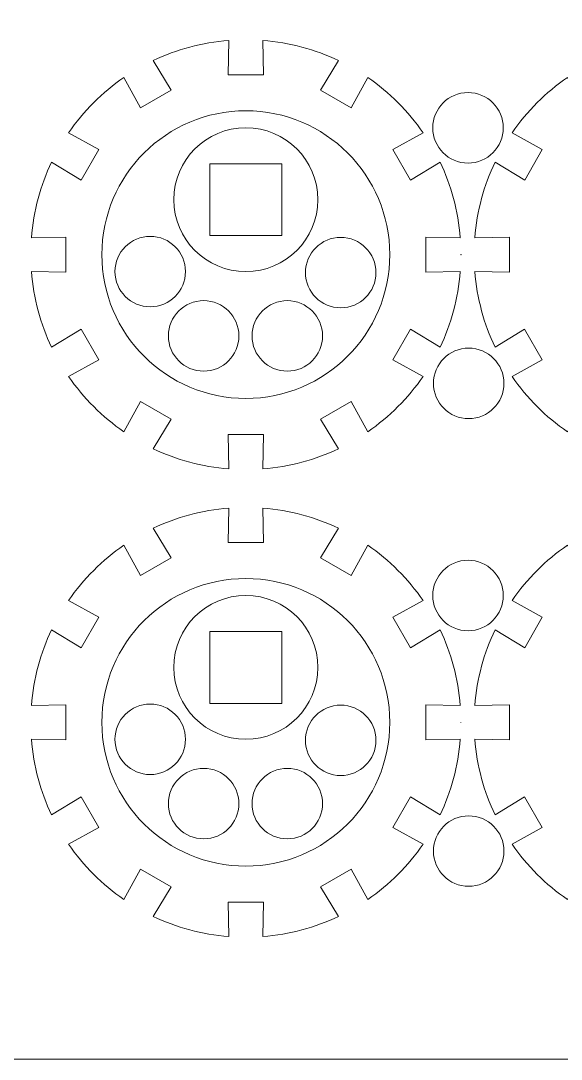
# Model space of a CAD drawing. Header units: centimetres. Extents: x -226 to -75, y 0 to 222.
# Drawn here: x -195.76 to -192.01, y 0.32 to 7.54 of the extents above; entities that cross this region are included whole.
import ezdxf

# ---------------------------------------------------------------- set-up
doc = ezdxf.new("R2010")
doc.units = ezdxf.units.CM
doc.header["$MEASUREMENT"] = 0
doc.layers.add('layer 1', color=7, linetype='Continuous')

msp = doc.modelspace()

# ---------------------------------------------------------------- linework, layer by layer
at = {"layer": 'layer 1', "color": 250, "lineweight": 20}
msp.add_lwpolyline([(-195.83724, 0.31703), (-165.83724, 0.31703), (-165.83724, 30.31703), (-195.83724, 30.31703), (-195.83724, 0.31703)], close=True, dxfattribs=at)
at = {"layer": 'layer 1', "color": 1, "lineweight": 9}
for points, knots in [([(-193.179, 5.18009), (-193.179, 5.18009), (-193.05648, 5.39225), (-193.05648, 5.39225), (-193.05648, 5.39225), (-193.05648, 5.39225), (-192.8506, 5.26765), (-192.8506, 5.26765), (-192.8506, 5.26765), (-192.77355, 5.42904), (-192.72494, 5.60645), (-192.71037, 5.79346), (-192.71037, 5.79346), (-192.71037, 5.79346), (-192.95033, 5.78856), (-192.95033, 5.78856), (-192.95033, 5.78856), (-192.95033, 5.78856), (-192.95033, 6.03356), (-192.95033, 6.03356), (-192.95033, 6.03356), (-192.95033, 6.03356), (-192.71033, 6.02862), (-192.71033, 6.02862), (-192.71033, 6.02862), (-192.7249, 6.21563), (-192.77351, 6.39304), (-192.85056, 6.5544), (-192.85056, 6.5544), (-192.85056, 6.5544), (-193.05651, 6.42991), (-193.05651, 6.42991), (-193.05651, 6.42991), (-193.05651, 6.42991), (-193.17903, 6.64203), (-193.17903, 6.64203), (-193.17903, 6.64203), (-193.17903, 6.64203), (-192.96846, 6.75789), (-192.96846, 6.75789), (-192.96846, 6.75789), (-193.07218, 6.90842), (-193.20267, 7.03891), (-193.3532, 7.1427), (-193.3532, 7.1427), (-193.3532, 7.1427), (-193.46916, 6.93212), (-193.46916, 6.93212), (-193.46916, 6.93212), (-193.46916, 6.93212), (-193.68132, 7.05464), (-193.68132, 7.05464), (-193.68132, 7.05464), (-193.68132, 7.05464), (-193.55668, 7.26059), (-193.55668, 7.26059), (-193.55668, 7.26059), (-193.71804, 7.33761), (-193.89549, 7.38625), (-194.08246, 7.40086), (-194.08246, 7.40086), (-194.08246, 7.40086), (-194.07759, 7.16086), (-194.07759, 7.16086), (-194.07759, 7.16086), (-194.07759, 7.16086), (-194.3226, 7.16086), (-194.3226, 7.16086), (-194.3226, 7.16086), (-194.3226, 7.16086), (-194.31766, 7.40086), (-194.31766, 7.40086), (-194.31766, 7.40086), (-194.50466, 7.38625), (-194.68208, 7.33768), (-194.84344, 7.26059), (-194.84344, 7.26059), (-194.84344, 7.26059), (-194.71891, 7.05471), (-194.71891, 7.05471), (-194.71891, 7.05471), (-194.71891, 7.05471), (-194.9311, 6.93219), (-194.9311, 6.93219), (-194.9311, 6.93219), (-194.9311, 6.93219), (-195.04692, 7.1427), (-195.04692, 7.1427), (-195.04692, 7.1427), (-195.19748, 7.03898), (-195.32801, 6.90849), (-195.43169, 6.75796), (-195.43169, 6.75796), (-195.43169, 6.75796), (-195.22126, 6.64203), (-195.22126, 6.64203), (-195.22126, 6.64203), (-195.22126, 6.64203), (-195.34371, 6.42991), (-195.34371, 6.42991), (-195.34371, 6.42991), (-195.34371, 6.42991), (-195.54959, 6.55447), (-195.54959, 6.55447), (-195.54959, 6.55447), (-195.62667, 6.39311), (-195.67532, 6.21567), (-195.68989, 6.02869), (-195.68989, 6.02869), (-195.68989, 6.02869), (-195.44997, 6.03356), (-195.44997, 6.03356), (-195.44997, 6.03356), (-195.44997, 6.03356), (-195.44993, 5.78856), (-195.44993, 5.78856), (-195.44993, 5.78856), (-195.44993, 5.78856), (-195.68989, 5.79353), (-195.68989, 5.79353), (-195.68989, 5.79353), (-195.67532, 5.60653), (-195.62671, 5.42911), (-195.54963, 5.26772), (-195.54963, 5.26772), (-195.54963, 5.26772), (-195.34378, 5.39225), (-195.34378, 5.39225), (-195.34378, 5.39225), (-195.34378, 5.39225), (-195.22126, 5.18009), (-195.22126, 5.18009), (-195.22126, 5.18009), (-195.22126, 5.18009), (-195.43173, 5.06427), (-195.43173, 5.06427), (-195.43173, 5.06427), (-195.32801, 4.9137), (-195.19748, 4.78314), (-195.04695, 4.67946), (-195.04695, 4.67946), (-195.04695, 4.67946), (-194.93114, 4.88986), (-194.93114, 4.88986), (-194.93114, 4.88986), (-194.93114, 4.88986), (-194.71894, 4.76744), (-194.71894, 4.76744), (-194.71894, 4.76744), (-194.71894, 4.76744), (-194.84347, 4.56156), (-194.84347, 4.56156), (-194.84347, 4.56156), (-194.68211, 4.48452), (-194.5047, 4.43587), (-194.31769, 4.42133), (-194.31769, 4.42133), (-194.31769, 4.42133), (-194.3226, 4.66126), (-194.3226, 4.66126), (-194.3226, 4.66126), (-194.3226, 4.66126), (-194.07759, 4.66126), (-194.07759, 4.66126), (-194.07759, 4.66126), (-194.07759, 4.66126), (-194.0825, 4.42133), (-194.0825, 4.42133), (-194.0825, 4.42133), (-193.89552, 4.43587), (-193.71811, 4.48452), (-193.55675, 4.56156), (-193.55675, 4.56156), (-193.55675, 4.56156), (-193.68128, 4.76744), (-193.68128, 4.76744), (-193.68128, 4.76744), (-193.68128, 4.76744), (-193.46912, 4.88993), (-193.46912, 4.88993), (-193.46912, 4.88993), (-193.46912, 4.88993), (-193.35323, 4.67946), (-193.35323, 4.67946), (-193.35323, 4.67946), (-193.20274, 4.78314), (-193.07221, 4.9137), (-192.96849, 5.0642), (-192.96849, 5.0642), (-192.96849, 5.0642), (-193.179, 5.18009), (-193.179, 5.18009)], [0, 0, 0, 0, 0.0204082, 0.0204082, 0.0204082, 0.0204082, 0.0408163, 0.0408163, 0.0408163, 0.0408163, 0.0612245, 0.0612245, 0.0612245, 0.0612245, 0.0816327, 0.0816327, 0.0816327, 0.0816327, 0.1020408, 0.1020408, 0.1020408, 0.1020408, 0.122449, 0.122449, 0.122449, 0.122449, 0.1428571, 0.1428571, 0.1428571, 0.1428571, 0.1632653, 0.1632653, 0.1632653, 0.1632653, 0.1836735, 0.1836735, 0.1836735, 0.1836735, 0.2040816, 0.2040816, 0.2040816, 0.2040816, 0.2244898, 0.2244898, 0.2244898, 0.2244898, 0.244898, 0.244898, 0.244898, 0.244898, 0.2653061, 0.2653061, 0.2653061, 0.2653061, 0.2857143, 0.2857143, 0.2857143, 0.2857143, 0.3061224, 0.3061224, 0.3061224, 0.3061224, 0.3265306, 0.3265306, 0.3265306, 0.3265306, 0.3469388, 0.3469388, 0.3469388, 0.3469388, 0.3673469, 0.3673469, 0.3673469, 0.3673469, 0.3877551, 0.3877551, 0.3877551, 0.3877551, 0.4081633, 0.4081633, 0.4081633, 0.4081633, 0.4285714, 0.4285714, 0.4285714, 0.4285714, 0.4489796, 0.4489796, 0.4489796, 0.4489796, 0.4693878, 0.4693878, 0.4693878, 0.4693878, 0.4897959, 0.4897959, 0.4897959, 0.4897959, 0.5102041, 0.5102041, 0.5102041, 0.5102041, 0.5306122, 0.5306122, 0.5306122, 0.5306122, 0.5510204, 0.5510204, 0.5510204, 0.5510204, 0.5714286, 0.5714286, 0.5714286, 0.5714286, 0.5918367, 0.5918367, 0.5918367, 0.5918367, 0.6122449, 0.6122449, 0.6122449, 0.6122449, 0.6326531, 0.6326531, 0.6326531, 0.6326531, 0.6530612, 0.6530612, 0.6530612, 0.6530612, 0.6734694, 0.6734694, 0.6734694, 0.6734694, 0.6938776, 0.6938776, 0.6938776, 0.6938776, 0.7142857, 0.7142857, 0.7142857, 0.7142857, 0.7346939, 0.7346939, 0.7346939, 0.7346939, 0.755102, 0.755102, 0.755102, 0.755102, 0.7755102, 0.7755102, 0.7755102, 0.7755102, 0.7959184, 0.7959184, 0.7959184, 0.7959184, 0.8163265, 0.8163265, 0.8163265, 0.8163265, 0.8367347, 0.8367347, 0.8367347, 0.8367347, 0.8571429, 0.8571429, 0.8571429, 0.8571429, 0.877551, 0.877551, 0.877551, 0.877551, 0.8979592, 0.8979592, 0.8979592, 0.8979592, 0.9183673, 0.9183673, 0.9183673, 0.9183673, 0.9387755, 0.9387755, 0.9387755, 0.9387755, 0.9591837, 0.9591837, 0.9591837, 0.9591837, 1, 1, 1, 1]), ([(-190.09825, 5.18009), (-190.09825, 5.18009), (-189.97574, 5.39225), (-189.97574, 5.39225), (-189.97574, 5.39225), (-189.97574, 5.39225), (-189.76985, 5.26765), (-189.76985, 5.26765), (-189.76985, 5.26765), (-189.69281, 5.42904), (-189.64419, 5.60645), (-189.62962, 5.79346), (-189.62962, 5.79346), (-189.62962, 5.79346), (-189.86958, 5.78856), (-189.86958, 5.78856), (-189.86958, 5.78856), (-189.86958, 5.78856), (-189.86958, 6.03356), (-189.86958, 6.03356), (-189.86958, 6.03356), (-189.86958, 6.03356), (-189.62959, 6.02862), (-189.62959, 6.02862), (-189.62959, 6.02862), (-189.64416, 6.21563), (-189.69277, 6.39304), (-189.76982, 6.5544), (-189.76982, 6.5544), (-189.76982, 6.5544), (-189.97577, 6.42991), (-189.97577, 6.42991), (-189.97577, 6.42991), (-189.97577, 6.42991), (-190.09829, 6.64203), (-190.09829, 6.64203), (-190.09829, 6.64203), (-190.09829, 6.64203), (-189.88772, 6.75789), (-189.88772, 6.75789), (-189.88772, 6.75789), (-189.99143, 6.90842), (-190.12193, 7.03891), (-190.27246, 7.1427), (-190.27246, 7.1427), (-190.27246, 7.1427), (-190.38841, 6.93212), (-190.38841, 6.93212), (-190.38841, 6.93212), (-190.38841, 6.93212), (-190.60058, 7.05464), (-190.60058, 7.05464), (-190.60058, 7.05464), (-190.60058, 7.05464), (-190.47594, 7.26059), (-190.47594, 7.26059), (-190.47594, 7.26059), (-190.6373, 7.33761), (-190.81475, 7.38625), (-191.00172, 7.40086), (-191.00172, 7.40086), (-191.00172, 7.40086), (-190.99685, 7.16086), (-190.99685, 7.16086), (-190.99685, 7.16086), (-190.99685, 7.16086), (-191.24185, 7.16086), (-191.24185, 7.16086), (-191.24185, 7.16086), (-191.24185, 7.16086), (-191.23692, 7.40086), (-191.23692, 7.40086), (-191.23692, 7.40086), (-191.42392, 7.38625), (-191.60134, 7.33768), (-191.7627, 7.26059), (-191.7627, 7.26059), (-191.7627, 7.26059), (-191.63817, 7.05471), (-191.63817, 7.05471), (-191.63817, 7.05471), (-191.63817, 7.05471), (-191.85036, 6.93219), (-191.85036, 6.93219), (-191.85036, 6.93219), (-191.85036, 6.93219), (-191.96618, 7.1427), (-191.96618, 7.1427), (-191.96618, 7.1427), (-192.11674, 7.03898), (-192.24727, 6.90849), (-192.35095, 6.75796), (-192.35095, 6.75796), (-192.35095, 6.75796), (-192.14052, 6.64203), (-192.14052, 6.64203), (-192.14052, 6.64203), (-192.14052, 6.64203), (-192.26297, 6.42991), (-192.26297, 6.42991), (-192.26297, 6.42991), (-192.26297, 6.42991), (-192.46885, 6.55447), (-192.46885, 6.55447), (-192.46885, 6.55447), (-192.54593, 6.39311), (-192.59458, 6.21567), (-192.60915, 6.02869), (-192.60915, 6.02869), (-192.60915, 6.02869), (-192.36923, 6.03356), (-192.36923, 6.03356), (-192.36923, 6.03356), (-192.36923, 6.03356), (-192.36919, 5.78856), (-192.36919, 5.78856), (-192.36919, 5.78856), (-192.36919, 5.78856), (-192.60915, 5.79353), (-192.60915, 5.79353), (-192.60915, 5.79353), (-192.59458, 5.60653), (-192.54597, 5.42911), (-192.46889, 5.26772), (-192.46889, 5.26772), (-192.46889, 5.26772), (-192.26304, 5.39225), (-192.26304, 5.39225), (-192.26304, 5.39225), (-192.26304, 5.39225), (-192.14052, 5.18009), (-192.14052, 5.18009), (-192.14052, 5.18009), (-192.14052, 5.18009), (-192.35099, 5.06427), (-192.35099, 5.06427), (-192.35099, 5.06427), (-192.24727, 4.9137), (-192.11674, 4.78314), (-191.96621, 4.67946), (-191.96621, 4.67946), (-191.96621, 4.67946), (-191.8504, 4.88986), (-191.8504, 4.88986), (-191.8504, 4.88986), (-191.8504, 4.88986), (-191.6382, 4.76744), (-191.6382, 4.76744), (-191.6382, 4.76744), (-191.6382, 4.76744), (-191.76273, 4.56156), (-191.76273, 4.56156), (-191.76273, 4.56156), (-191.60137, 4.48452), (-191.42396, 4.43587), (-191.23695, 4.42133), (-191.23695, 4.42133), (-191.23695, 4.42133), (-191.24185, 4.66126), (-191.24185, 4.66126), (-191.24185, 4.66126), (-191.24185, 4.66126), (-190.99685, 4.66126), (-190.99685, 4.66126), (-190.99685, 4.66126), (-190.99685, 4.66126), (-191.00175, 4.42133), (-191.00175, 4.42133), (-191.00175, 4.42133), (-190.81478, 4.43587), (-190.63737, 4.48452), (-190.47601, 4.56156), (-190.47601, 4.56156), (-190.47601, 4.56156), (-190.60054, 4.76744), (-190.60054, 4.76744), (-190.60054, 4.76744), (-190.60054, 4.76744), (-190.38838, 4.88993), (-190.38838, 4.88993), (-190.38838, 4.88993), (-190.38838, 4.88993), (-190.27249, 4.67946), (-190.27249, 4.67946), (-190.27249, 4.67946), (-190.122, 4.78314), (-189.99147, 4.9137), (-189.88775, 5.0642), (-189.88775, 5.0642), (-189.88775, 5.0642), (-190.09825, 5.18009), (-190.09825, 5.18009)], [0, 0, 0, 0, 0.0204082, 0.0204082, 0.0204082, 0.0204082, 0.0408163, 0.0408163, 0.0408163, 0.0408163, 0.0612245, 0.0612245, 0.0612245, 0.0612245, 0.0816327, 0.0816327, 0.0816327, 0.0816327, 0.1020408, 0.1020408, 0.1020408, 0.1020408, 0.122449, 0.122449, 0.122449, 0.122449, 0.1428571, 0.1428571, 0.1428571, 0.1428571, 0.1632653, 0.1632653, 0.1632653, 0.1632653, 0.1836735, 0.1836735, 0.1836735, 0.1836735, 0.2040816, 0.2040816, 0.2040816, 0.2040816, 0.2244898, 0.2244898, 0.2244898, 0.2244898, 0.244898, 0.244898, 0.244898, 0.244898, 0.2653061, 0.2653061, 0.2653061, 0.2653061, 0.2857143, 0.2857143, 0.2857143, 0.2857143, 0.3061224, 0.3061224, 0.3061224, 0.3061224, 0.3265306, 0.3265306, 0.3265306, 0.3265306, 0.3469388, 0.3469388, 0.3469388, 0.3469388, 0.3673469, 0.3673469, 0.3673469, 0.3673469, 0.3877551, 0.3877551, 0.3877551, 0.3877551, 0.4081633, 0.4081633, 0.4081633, 0.4081633, 0.4285714, 0.4285714, 0.4285714, 0.4285714, 0.4489796, 0.4489796, 0.4489796, 0.4489796, 0.4693878, 0.4693878, 0.4693878, 0.4693878, 0.4897959, 0.4897959, 0.4897959, 0.4897959, 0.5102041, 0.5102041, 0.5102041, 0.5102041, 0.5306122, 0.5306122, 0.5306122, 0.5306122, 0.5510204, 0.5510204, 0.5510204, 0.5510204, 0.5714286, 0.5714286, 0.5714286, 0.5714286, 0.5918367, 0.5918367, 0.5918367, 0.5918367, 0.6122449, 0.6122449, 0.6122449, 0.6122449, 0.6326531, 0.6326531, 0.6326531, 0.6326531, 0.6530612, 0.6530612, 0.6530612, 0.6530612, 0.6734694, 0.6734694, 0.6734694, 0.6734694, 0.6938776, 0.6938776, 0.6938776, 0.6938776, 0.7142857, 0.7142857, 0.7142857, 0.7142857, 0.7346939, 0.7346939, 0.7346939, 0.7346939, 0.755102, 0.755102, 0.755102, 0.755102, 0.7755102, 0.7755102, 0.7755102, 0.7755102, 0.7959184, 0.7959184, 0.7959184, 0.7959184, 0.8163265, 0.8163265, 0.8163265, 0.8163265, 0.8367347, 0.8367347, 0.8367347, 0.8367347, 0.8571429, 0.8571429, 0.8571429, 0.8571429, 0.877551, 0.877551, 0.877551, 0.877551, 0.8979592, 0.8979592, 0.8979592, 0.8979592, 0.9183673, 0.9183673, 0.9183673, 0.9183673, 0.9387755, 0.9387755, 0.9387755, 0.9387755, 0.9591837, 0.9591837, 0.9591837, 0.9591837, 1, 1, 1, 1]), ([(-192.65665, 6.54772), (-192.79173, 6.54772), (-192.90166, 6.65768), (-192.90166, 6.79273), (-192.90166, 6.79273), (-192.90166, 6.92784), (-192.79173, 7.03777), (-192.65665, 7.03777), (-192.65665, 7.03777), (-192.52157, 7.03777), (-192.41165, 6.92784), (-192.41165, 6.79273), (-192.41165, 6.79273), (-192.41165, 6.65768), (-192.52157, 6.54772), (-192.65665, 6.54772)], [0, 0, 0, 0, 0.2, 0.2, 0.2, 0.2, 0.4, 0.4, 0.4, 0.4, 0.6, 0.6, 0.6, 0.6, 1, 1, 1, 1]), ([(-194.20012, 6.91111), (-194.7524, 6.91111), (-195.20011, 6.4634), (-195.20011, 5.91112), (-195.20011, 5.91112), (-195.20011, 5.35882), (-194.7524, 4.9111), (-194.20012, 4.9111), (-194.20012, 4.9111), (-193.64781, 4.9111), (-193.2001, 5.35882), (-193.2001, 5.91112), (-193.2001, 5.91112), (-193.2001, 6.4634), (-193.64781, 6.91111), (-194.20012, 6.91111)], [0, 0, 0, 0, 0.2, 0.2, 0.2, 0.2, 0.4, 0.4, 0.4, 0.4, 0.6, 0.6, 0.6, 0.6, 1, 1, 1, 1]), ([(-194.20009, 6.79315), (-193.92397, 6.79315), (-193.70009, 6.56928), (-193.70009, 6.29312), (-193.70009, 6.29312), (-193.70009, 6.01704), (-193.92397, 5.79317), (-194.20009, 5.79317), (-194.20009, 5.79317), (-194.47624, 5.79317), (-194.70011, 6.01704), (-194.70011, 6.29312), (-194.70011, 6.29312), (-194.70011, 6.56928), (-194.47624, 6.79315), (-194.20009, 6.79315)], [0, 0, 0, 0, 0.2, 0.2, 0.2, 0.2, 0.4, 0.4, 0.4, 0.4, 0.6, 0.6, 0.6, 0.6, 1, 1, 1, 1]), ([(-194.86427, 5.54816), (-194.99935, 5.54816), (-195.10927, 5.65805), (-195.10927, 5.79317), (-195.10927, 5.79317), (-195.10927, 5.92821), (-194.99935, 6.03821), (-194.86427, 6.03821), (-194.86427, 6.03821), (-194.72919, 6.03821), (-194.61926, 5.92821), (-194.61926, 5.79317), (-194.61926, 5.79317), (-194.61926, 5.65805), (-194.72919, 5.54816), (-194.86427, 5.54816)], [0, 0, 0, 0, 0.2, 0.2, 0.2, 0.2, 0.4, 0.4, 0.4, 0.4, 0.6, 0.6, 0.6, 0.6, 1, 1, 1, 1]), ([(-193.54094, 5.54113), (-193.67602, 5.54113), (-193.78594, 5.65102), (-193.78594, 5.78606), (-193.78594, 5.78606), (-193.78594, 5.92118), (-193.67602, 6.0311), (-193.54094, 6.0311), (-193.54094, 6.0311), (-193.40586, 6.0311), (-193.29594, 5.92118), (-193.29594, 5.78606), (-193.29594, 5.78606), (-193.29594, 5.65102), (-193.40586, 5.54113), (-193.54094, 5.54113)], [0, 0, 0, 0, 0.2, 0.2, 0.2, 0.2, 0.4, 0.4, 0.4, 0.4, 0.6, 0.6, 0.6, 0.6, 1, 1, 1, 1]), ([(-192.70533, 5.91038), (-192.70533, 5.91066), (-192.70529, 5.91087), (-192.70529, 5.91108), (-192.70529, 5.91108), (-192.70529, 5.91133), (-192.70533, 5.91154), (-192.70533, 5.91175), (-192.70533, 5.91175), (-192.70533, 5.91175), (-192.70533, 5.91038), (-192.70533, 5.91038)], [0, 0, 0, 0, 0.25, 0.25, 0.25, 0.25, 0.5, 0.5, 0.5, 0.5, 1, 1, 1, 1]), ([(-194.49313, 5.10105), (-194.62824, 5.10105), (-194.73813, 5.21094), (-194.73813, 5.34606), (-194.73813, 5.34606), (-194.73813, 5.4811), (-194.62824, 5.5911), (-194.49313, 5.5911), (-194.49313, 5.5911), (-194.35805, 5.5911), (-194.24816, 5.4811), (-194.24816, 5.34606), (-194.24816, 5.34606), (-194.24816, 5.21094), (-194.35805, 5.10105), (-194.49313, 5.10105)], [0, 0, 0, 0, 0.2, 0.2, 0.2, 0.2, 0.4, 0.4, 0.4, 0.4, 0.6, 0.6, 0.6, 0.6, 1, 1, 1, 1]), ([(-193.91208, 5.10105), (-194.04719, 5.10105), (-194.15708, 5.21094), (-194.15708, 5.34606), (-194.15708, 5.34606), (-194.15708, 5.4811), (-194.04719, 5.5911), (-193.91208, 5.5911), (-193.91208, 5.5911), (-193.777, 5.5911), (-193.66711, 5.4811), (-193.66711, 5.34606), (-193.66711, 5.34606), (-193.66711, 5.21094), (-193.777, 5.10105), (-193.91208, 5.10105)], [0, 0, 0, 0, 0.2, 0.2, 0.2, 0.2, 0.4, 0.4, 0.4, 0.4, 0.6, 0.6, 0.6, 0.6, 1, 1, 1, 1]), ([(-192.65193, 4.77088), (-192.78701, 4.77088), (-192.89694, 4.88084), (-192.89694, 5.01595), (-192.89694, 5.01595), (-192.89694, 5.151), (-192.78701, 5.26092), (-192.65193, 5.26092), (-192.65193, 5.26092), (-192.51685, 5.26092), (-192.40693, 5.151), (-192.40693, 5.01595), (-192.40693, 5.01595), (-192.40693, 4.88084), (-192.51685, 4.77088), (-192.65193, 4.77088)], [0, 0, 0, 0, 0.2, 0.2, 0.2, 0.2, 0.4, 0.4, 0.4, 0.4, 0.6, 0.6, 0.6, 0.6, 1, 1, 1, 1]), ([(-193.179, 1.92826), (-193.179, 1.92826), (-193.05648, 2.14049), (-193.05648, 2.14049), (-193.05648, 2.14049), (-193.05648, 2.14049), (-192.8506, 2.01589), (-192.8506, 2.01589), (-192.8506, 2.01589), (-192.77355, 2.17729), (-192.72494, 2.35463), (-192.71037, 2.54163), (-192.71037, 2.54163), (-192.71037, 2.54163), (-192.95033, 2.5368), (-192.95033, 2.5368), (-192.95033, 2.5368), (-192.95033, 2.5368), (-192.95033, 2.78181), (-192.95033, 2.78181), (-192.95033, 2.78181), (-192.95033, 2.78181), (-192.71037, 2.77687), (-192.71037, 2.77687), (-192.71037, 2.77687), (-192.7249, 2.96384), (-192.77351, 3.14129), (-192.85056, 3.30265), (-192.85056, 3.30265), (-192.85056, 3.30265), (-193.05651, 3.17808), (-193.05651, 3.17808), (-193.05651, 3.17808), (-193.05651, 3.17808), (-193.17903, 3.39028), (-193.17903, 3.39028), (-193.17903, 3.39028), (-193.17903, 3.39028), (-192.96846, 3.50613), (-192.96846, 3.50613), (-192.96846, 3.50613), (-193.07218, 3.65666), (-193.20267, 3.78715), (-193.3532, 3.89087), (-193.3532, 3.89087), (-193.3532, 3.89087), (-193.46916, 3.68037), (-193.46916, 3.68037), (-193.46916, 3.68037), (-193.46916, 3.68037), (-193.68132, 3.80289), (-193.68132, 3.80289), (-193.68132, 3.80289), (-193.68132, 3.80289), (-193.55668, 4.00877), (-193.55668, 4.00877), (-193.55668, 4.00877), (-193.71804, 4.08585), (-193.89549, 4.1345), (-194.08246, 4.14903), (-194.08246, 4.14903), (-194.08246, 4.14903), (-194.07759, 3.90911), (-194.07759, 3.90911), (-194.07759, 3.90911), (-194.07759, 3.90911), (-194.3226, 3.90911), (-194.3226, 3.90911), (-194.3226, 3.90911), (-194.3226, 3.90911), (-194.31769, 4.14903), (-194.31769, 4.14903), (-194.31769, 4.14903), (-194.5047, 4.1345), (-194.68208, 4.08585), (-194.84344, 4.00884), (-194.84344, 4.00884), (-194.84344, 4.00884), (-194.71891, 3.80296), (-194.71891, 3.80296), (-194.71891, 3.80296), (-194.71891, 3.80296), (-194.9311, 3.68044), (-194.9311, 3.68044), (-194.9311, 3.68044), (-194.9311, 3.68044), (-195.04695, 3.89094), (-195.04695, 3.89094), (-195.04695, 3.89094), (-195.19748, 3.78722), (-195.32801, 3.65666), (-195.43169, 3.5062), (-195.43169, 3.5062), (-195.43169, 3.5062), (-195.22126, 3.39028), (-195.22126, 3.39028), (-195.22126, 3.39028), (-195.22126, 3.39028), (-195.34371, 3.17815), (-195.34371, 3.17815), (-195.34371, 3.17815), (-195.34371, 3.17815), (-195.54959, 3.30272), (-195.54959, 3.30272), (-195.54959, 3.30272), (-195.62671, 3.14136), (-195.67532, 2.96391), (-195.68989, 2.77694), (-195.68989, 2.77694), (-195.68989, 2.77694), (-195.44997, 2.78173), (-195.44997, 2.78173), (-195.44997, 2.78173), (-195.44997, 2.78173), (-195.44993, 2.5368), (-195.44993, 2.5368), (-195.44993, 2.5368), (-195.44993, 2.5368), (-195.68989, 2.5417), (-195.68989, 2.5417), (-195.68989, 2.5417), (-195.67532, 2.3547), (-195.62671, 2.17729), (-195.54963, 2.01589), (-195.54963, 2.01589), (-195.54963, 2.01589), (-195.34378, 2.14042), (-195.34378, 2.14042), (-195.34378, 2.14042), (-195.34378, 2.14042), (-195.22126, 1.92826), (-195.22126, 1.92826), (-195.22126, 1.92826), (-195.22126, 1.92826), (-195.43173, 1.81244), (-195.43173, 1.81244), (-195.43173, 1.81244), (-195.32801, 1.66188), (-195.19752, 1.53138), (-195.04695, 1.4277), (-195.04695, 1.4277), (-195.04695, 1.4277), (-194.93114, 1.6381), (-194.93114, 1.6381), (-194.93114, 1.6381), (-194.93114, 1.6381), (-194.71894, 1.51569), (-194.71894, 1.51569), (-194.71894, 1.51569), (-194.71894, 1.51569), (-194.84351, 1.3098), (-194.84351, 1.3098), (-194.84351, 1.3098), (-194.68211, 1.23269), (-194.5047, 1.18411), (-194.31769, 1.1695), (-194.31769, 1.1695), (-194.31769, 1.1695), (-194.3226, 1.4095), (-194.3226, 1.4095), (-194.3226, 1.4095), (-194.3226, 1.4095), (-194.07759, 1.4095), (-194.07759, 1.4095), (-194.07759, 1.4095), (-194.07759, 1.4095), (-194.0825, 1.1695), (-194.0825, 1.1695), (-194.0825, 1.1695), (-193.89556, 1.18411), (-193.71811, 1.23269), (-193.55675, 1.3098), (-193.55675, 1.3098), (-193.55675, 1.3098), (-193.68128, 1.51569), (-193.68128, 1.51569), (-193.68128, 1.51569), (-193.68128, 1.51569), (-193.46912, 1.63817), (-193.46912, 1.63817), (-193.46912, 1.63817), (-193.46912, 1.63817), (-193.35327, 1.4277), (-193.35327, 1.4277), (-193.35327, 1.4277), (-193.20274, 1.53138), (-193.07225, 1.66188), (-192.96853, 1.81244), (-192.96853, 1.81244), (-192.96853, 1.81244), (-193.179, 1.92826), (-193.179, 1.92826)], [0, 0, 0, 0, 0.0204082, 0.0204082, 0.0204082, 0.0204082, 0.0408163, 0.0408163, 0.0408163, 0.0408163, 0.0612245, 0.0612245, 0.0612245, 0.0612245, 0.0816327, 0.0816327, 0.0816327, 0.0816327, 0.1020408, 0.1020408, 0.1020408, 0.1020408, 0.122449, 0.122449, 0.122449, 0.122449, 0.1428571, 0.1428571, 0.1428571, 0.1428571, 0.1632653, 0.1632653, 0.1632653, 0.1632653, 0.1836735, 0.1836735, 0.1836735, 0.1836735, 0.2040816, 0.2040816, 0.2040816, 0.2040816, 0.2244898, 0.2244898, 0.2244898, 0.2244898, 0.244898, 0.244898, 0.244898, 0.244898, 0.2653061, 0.2653061, 0.2653061, 0.2653061, 0.2857143, 0.2857143, 0.2857143, 0.2857143, 0.3061224, 0.3061224, 0.3061224, 0.3061224, 0.3265306, 0.3265306, 0.3265306, 0.3265306, 0.3469388, 0.3469388, 0.3469388, 0.3469388, 0.3673469, 0.3673469, 0.3673469, 0.3673469, 0.3877551, 0.3877551, 0.3877551, 0.3877551, 0.4081633, 0.4081633, 0.4081633, 0.4081633, 0.4285714, 0.4285714, 0.4285714, 0.4285714, 0.4489796, 0.4489796, 0.4489796, 0.4489796, 0.4693878, 0.4693878, 0.4693878, 0.4693878, 0.4897959, 0.4897959, 0.4897959, 0.4897959, 0.5102041, 0.5102041, 0.5102041, 0.5102041, 0.5306122, 0.5306122, 0.5306122, 0.5306122, 0.5510204, 0.5510204, 0.5510204, 0.5510204, 0.5714286, 0.5714286, 0.5714286, 0.5714286, 0.5918367, 0.5918367, 0.5918367, 0.5918367, 0.6122449, 0.6122449, 0.6122449, 0.6122449, 0.6326531, 0.6326531, 0.6326531, 0.6326531, 0.6530612, 0.6530612, 0.6530612, 0.6530612, 0.6734694, 0.6734694, 0.6734694, 0.6734694, 0.6938776, 0.6938776, 0.6938776, 0.6938776, 0.7142857, 0.7142857, 0.7142857, 0.7142857, 0.7346939, 0.7346939, 0.7346939, 0.7346939, 0.755102, 0.755102, 0.755102, 0.755102, 0.7755102, 0.7755102, 0.7755102, 0.7755102, 0.7959184, 0.7959184, 0.7959184, 0.7959184, 0.8163265, 0.8163265, 0.8163265, 0.8163265, 0.8367347, 0.8367347, 0.8367347, 0.8367347, 0.8571429, 0.8571429, 0.8571429, 0.8571429, 0.877551, 0.877551, 0.877551, 0.877551, 0.8979592, 0.8979592, 0.8979592, 0.8979592, 0.9183673, 0.9183673, 0.9183673, 0.9183673, 0.9387755, 0.9387755, 0.9387755, 0.9387755, 0.9591837, 0.9591837, 0.9591837, 0.9591837, 1, 1, 1, 1]), ([(-190.09825, 1.92826), (-190.09825, 1.92826), (-189.97574, 2.14049), (-189.97574, 2.14049), (-189.97574, 2.14049), (-189.97574, 2.14049), (-189.76985, 2.01589), (-189.76985, 2.01589), (-189.76985, 2.01589), (-189.69281, 2.17729), (-189.64419, 2.35463), (-189.62962, 2.54163), (-189.62962, 2.54163), (-189.62962, 2.54163), (-189.86958, 2.5368), (-189.86958, 2.5368), (-189.86958, 2.5368), (-189.86958, 2.5368), (-189.86958, 2.78181), (-189.86958, 2.78181), (-189.86958, 2.78181), (-189.86958, 2.78181), (-189.62962, 2.77687), (-189.62962, 2.77687), (-189.62962, 2.77687), (-189.64416, 2.96384), (-189.69277, 3.14129), (-189.76982, 3.30265), (-189.76982, 3.30265), (-189.76982, 3.30265), (-189.97577, 3.17808), (-189.97577, 3.17808), (-189.97577, 3.17808), (-189.97577, 3.17808), (-190.09829, 3.39028), (-190.09829, 3.39028), (-190.09829, 3.39028), (-190.09829, 3.39028), (-189.88772, 3.50613), (-189.88772, 3.50613), (-189.88772, 3.50613), (-189.99143, 3.65666), (-190.12193, 3.78715), (-190.27246, 3.89087), (-190.27246, 3.89087), (-190.27246, 3.89087), (-190.38841, 3.68037), (-190.38841, 3.68037), (-190.38841, 3.68037), (-190.38841, 3.68037), (-190.60058, 3.80289), (-190.60058, 3.80289), (-190.60058, 3.80289), (-190.60058, 3.80289), (-190.47594, 4.00877), (-190.47594, 4.00877), (-190.47594, 4.00877), (-190.6373, 4.08585), (-190.81475, 4.1345), (-191.00172, 4.14903), (-191.00172, 4.14903), (-191.00172, 4.14903), (-190.99685, 3.90911), (-190.99685, 3.90911), (-190.99685, 3.90911), (-190.99685, 3.90911), (-191.24185, 3.90911), (-191.24185, 3.90911), (-191.24185, 3.90911), (-191.24185, 3.90911), (-191.23695, 4.14903), (-191.23695, 4.14903), (-191.23695, 4.14903), (-191.42396, 4.1345), (-191.60134, 4.08585), (-191.7627, 4.00884), (-191.7627, 4.00884), (-191.7627, 4.00884), (-191.63817, 3.80296), (-191.63817, 3.80296), (-191.63817, 3.80296), (-191.63817, 3.80296), (-191.85036, 3.68044), (-191.85036, 3.68044), (-191.85036, 3.68044), (-191.85036, 3.68044), (-191.96621, 3.89094), (-191.96621, 3.89094), (-191.96621, 3.89094), (-192.11674, 3.78722), (-192.24727, 3.65666), (-192.35095, 3.5062), (-192.35095, 3.5062), (-192.35095, 3.5062), (-192.14052, 3.39028), (-192.14052, 3.39028), (-192.14052, 3.39028), (-192.14052, 3.39028), (-192.26297, 3.17815), (-192.26297, 3.17815), (-192.26297, 3.17815), (-192.26297, 3.17815), (-192.46885, 3.30272), (-192.46885, 3.30272), (-192.46885, 3.30272), (-192.54597, 3.14136), (-192.59458, 2.96391), (-192.60915, 2.77694), (-192.60915, 2.77694), (-192.60915, 2.77694), (-192.36923, 2.78173), (-192.36923, 2.78173), (-192.36923, 2.78173), (-192.36923, 2.78173), (-192.36919, 2.5368), (-192.36919, 2.5368), (-192.36919, 2.5368), (-192.36919, 2.5368), (-192.60915, 2.5417), (-192.60915, 2.5417), (-192.60915, 2.5417), (-192.59458, 2.3547), (-192.54597, 2.17729), (-192.46889, 2.01589), (-192.46889, 2.01589), (-192.46889, 2.01589), (-192.26304, 2.14042), (-192.26304, 2.14042), (-192.26304, 2.14042), (-192.26304, 2.14042), (-192.14052, 1.92826), (-192.14052, 1.92826), (-192.14052, 1.92826), (-192.14052, 1.92826), (-192.35099, 1.81244), (-192.35099, 1.81244), (-192.35099, 1.81244), (-192.24727, 1.66188), (-192.11678, 1.53138), (-191.96621, 1.4277), (-191.96621, 1.4277), (-191.96621, 1.4277), (-191.8504, 1.6381), (-191.8504, 1.6381), (-191.8504, 1.6381), (-191.8504, 1.6381), (-191.6382, 1.51569), (-191.6382, 1.51569), (-191.6382, 1.51569), (-191.6382, 1.51569), (-191.76277, 1.3098), (-191.76277, 1.3098), (-191.76277, 1.3098), (-191.60137, 1.23269), (-191.42396, 1.18411), (-191.23695, 1.1695), (-191.23695, 1.1695), (-191.23695, 1.1695), (-191.24185, 1.4095), (-191.24185, 1.4095), (-191.24185, 1.4095), (-191.24185, 1.4095), (-190.99685, 1.4095), (-190.99685, 1.4095), (-190.99685, 1.4095), (-190.99685, 1.4095), (-191.00175, 1.1695), (-191.00175, 1.1695), (-191.00175, 1.1695), (-190.81482, 1.18411), (-190.63737, 1.23269), (-190.47601, 1.3098), (-190.47601, 1.3098), (-190.47601, 1.3098), (-190.60054, 1.51569), (-190.60054, 1.51569), (-190.60054, 1.51569), (-190.60054, 1.51569), (-190.38838, 1.63817), (-190.38838, 1.63817), (-190.38838, 1.63817), (-190.38838, 1.63817), (-190.27253, 1.4277), (-190.27253, 1.4277), (-190.27253, 1.4277), (-190.122, 1.53138), (-189.9915, 1.66188), (-189.88779, 1.81244), (-189.88779, 1.81244), (-189.88779, 1.81244), (-190.09825, 1.92826), (-190.09825, 1.92826)], [0, 0, 0, 0, 0.0204082, 0.0204082, 0.0204082, 0.0204082, 0.0408163, 0.0408163, 0.0408163, 0.0408163, 0.0612245, 0.0612245, 0.0612245, 0.0612245, 0.0816327, 0.0816327, 0.0816327, 0.0816327, 0.1020408, 0.1020408, 0.1020408, 0.1020408, 0.122449, 0.122449, 0.122449, 0.122449, 0.1428571, 0.1428571, 0.1428571, 0.1428571, 0.1632653, 0.1632653, 0.1632653, 0.1632653, 0.1836735, 0.1836735, 0.1836735, 0.1836735, 0.2040816, 0.2040816, 0.2040816, 0.2040816, 0.2244898, 0.2244898, 0.2244898, 0.2244898, 0.244898, 0.244898, 0.244898, 0.244898, 0.2653061, 0.2653061, 0.2653061, 0.2653061, 0.2857143, 0.2857143, 0.2857143, 0.2857143, 0.3061224, 0.3061224, 0.3061224, 0.3061224, 0.3265306, 0.3265306, 0.3265306, 0.3265306, 0.3469388, 0.3469388, 0.3469388, 0.3469388, 0.3673469, 0.3673469, 0.3673469, 0.3673469, 0.3877551, 0.3877551, 0.3877551, 0.3877551, 0.4081633, 0.4081633, 0.4081633, 0.4081633, 0.4285714, 0.4285714, 0.4285714, 0.4285714, 0.4489796, 0.4489796, 0.4489796, 0.4489796, 0.4693878, 0.4693878, 0.4693878, 0.4693878, 0.4897959, 0.4897959, 0.4897959, 0.4897959, 0.5102041, 0.5102041, 0.5102041, 0.5102041, 0.5306122, 0.5306122, 0.5306122, 0.5306122, 0.5510204, 0.5510204, 0.5510204, 0.5510204, 0.5714286, 0.5714286, 0.5714286, 0.5714286, 0.5918367, 0.5918367, 0.5918367, 0.5918367, 0.6122449, 0.6122449, 0.6122449, 0.6122449, 0.6326531, 0.6326531, 0.6326531, 0.6326531, 0.6530612, 0.6530612, 0.6530612, 0.6530612, 0.6734694, 0.6734694, 0.6734694, 0.6734694, 0.6938776, 0.6938776, 0.6938776, 0.6938776, 0.7142857, 0.7142857, 0.7142857, 0.7142857, 0.7346939, 0.7346939, 0.7346939, 0.7346939, 0.755102, 0.755102, 0.755102, 0.755102, 0.7755102, 0.7755102, 0.7755102, 0.7755102, 0.7959184, 0.7959184, 0.7959184, 0.7959184, 0.8163265, 0.8163265, 0.8163265, 0.8163265, 0.8367347, 0.8367347, 0.8367347, 0.8367347, 0.8571429, 0.8571429, 0.8571429, 0.8571429, 0.877551, 0.877551, 0.877551, 0.877551, 0.8979592, 0.8979592, 0.8979592, 0.8979592, 0.9183673, 0.9183673, 0.9183673, 0.9183673, 0.9387755, 0.9387755, 0.9387755, 0.9387755, 0.9591837, 0.9591837, 0.9591837, 0.9591837, 1, 1, 1, 1]), ([(-192.65665, 3.29596), (-192.79173, 3.29596), (-192.90166, 3.40585), (-192.90166, 3.54097), (-192.90166, 3.54097), (-192.90166, 3.67601), (-192.79173, 3.78601), (-192.65665, 3.78601), (-192.65665, 3.78601), (-192.52157, 3.78601), (-192.41168, 3.67601), (-192.41168, 3.54097), (-192.41168, 3.54097), (-192.41168, 3.40585), (-192.52157, 3.29596), (-192.65665, 3.29596)], [0, 0, 0, 0, 0.2, 0.2, 0.2, 0.2, 0.4, 0.4, 0.4, 0.4, 0.6, 0.6, 0.6, 0.6, 1, 1, 1, 1]), ([(-194.20012, 3.65928), (-194.7524, 3.65928), (-195.20014, 3.21157), (-195.20014, 2.6593), (-195.20014, 2.6593), (-195.20014, 2.10706), (-194.7524, 1.65935), (-194.20012, 1.65935), (-194.20012, 1.65935), (-193.64785, 1.65935), (-193.2001, 2.10706), (-193.2001, 2.6593), (-193.2001, 2.6593), (-193.2001, 3.21157), (-193.64785, 3.65928), (-194.20012, 3.65928)], [0, 0, 0, 0, 0.2, 0.2, 0.2, 0.2, 0.4, 0.4, 0.4, 0.4, 0.6, 0.6, 0.6, 0.6, 1, 1, 1, 1]), ([(-194.20009, 3.54139), (-193.92397, 3.54139), (-193.70009, 3.31752), (-193.70009, 3.04136), (-193.70009, 3.04136), (-193.70009, 2.76521), (-193.92397, 2.54134), (-194.20009, 2.54134), (-194.20009, 2.54134), (-194.47624, 2.54134), (-194.70011, 2.76521), (-194.70011, 3.04136), (-194.70011, 3.04136), (-194.70011, 3.31752), (-194.47624, 3.54139), (-194.20009, 3.54139)], [0, 0, 0, 0, 0.2, 0.2, 0.2, 0.2, 0.4, 0.4, 0.4, 0.4, 0.6, 0.6, 0.6, 0.6, 1, 1, 1, 1]), ([(-194.86427, 2.2964), (-194.99935, 2.2964), (-195.10927, 2.40629), (-195.10927, 2.54134), (-195.10927, 2.54134), (-195.10927, 2.67645), (-194.99935, 2.78638), (-194.86427, 2.78638), (-194.86427, 2.78638), (-194.72919, 2.78638), (-194.6193, 2.67645), (-194.6193, 2.54134), (-194.6193, 2.54134), (-194.6193, 2.40629), (-194.72919, 2.2964), (-194.86427, 2.2964)], [0, 0, 0, 0, 0.2, 0.2, 0.2, 0.2, 0.4, 0.4, 0.4, 0.4, 0.6, 0.6, 0.6, 0.6, 1, 1, 1, 1]), ([(-193.54094, 2.28931), (-193.67602, 2.28931), (-193.78594, 2.3992), (-193.78594, 2.53431), (-193.78594, 2.53431), (-193.78594, 2.66935), (-193.67602, 2.77928), (-193.54094, 2.77928), (-193.54094, 2.77928), (-193.40586, 2.77928), (-193.29597, 2.66935), (-193.29597, 2.53431), (-193.29597, 2.53431), (-193.29597, 2.3992), (-193.40586, 2.28931), (-193.54094, 2.28931)], [0, 0, 0, 0, 0.2, 0.2, 0.2, 0.2, 0.4, 0.4, 0.4, 0.4, 0.6, 0.6, 0.6, 0.6, 1, 1, 1, 1]), ([(-192.70533, 2.65862), (-192.70533, 2.65862), (-192.70533, 2.65933), (-192.70533, 2.65933), (-192.70533, 2.65933), (-192.70533, 2.65933), (-192.70533, 2.66), (-192.70533, 2.66), (-192.70533, 2.66), (-192.70533, 2.66), (-192.70533, 2.65862), (-192.70533, 2.65862)], [0, 0, 0, 0, 0.25, 0.25, 0.25, 0.25, 0.5, 0.5, 0.5, 0.5, 1, 1, 1, 1]), ([(-194.49313, 1.8493), (-194.62824, 1.8493), (-194.73813, 1.95919), (-194.73813, 2.09423), (-194.73813, 2.09423), (-194.73813, 2.22935), (-194.62824, 2.33927), (-194.49313, 2.33927), (-194.49313, 2.33927), (-194.35809, 2.33927), (-194.24816, 2.22935), (-194.24816, 2.09423), (-194.24816, 2.09423), (-194.24816, 1.95919), (-194.35809, 1.8493), (-194.49313, 1.8493)], [0, 0, 0, 0, 0.2, 0.2, 0.2, 0.2, 0.4, 0.4, 0.4, 0.4, 0.6, 0.6, 0.6, 0.6, 1, 1, 1, 1]), ([(-193.91208, 1.8493), (-194.04719, 1.8493), (-194.15708, 1.95919), (-194.15708, 2.09423), (-194.15708, 2.09423), (-194.15708, 2.22935), (-194.04719, 2.33927), (-193.91208, 2.33927), (-193.91208, 2.33927), (-193.77704, 2.33927), (-193.66711, 2.22935), (-193.66711, 2.09423), (-193.66711, 2.09423), (-193.66711, 1.95919), (-193.77704, 1.8493), (-193.91208, 1.8493)], [0, 0, 0, 0, 0.2, 0.2, 0.2, 0.2, 0.4, 0.4, 0.4, 0.4, 0.6, 0.6, 0.6, 0.6, 1, 1, 1, 1]), ([(-192.65193, 1.51912), (-192.78705, 1.51912), (-192.89694, 1.62901), (-192.89694, 1.76413), (-192.89694, 1.76413), (-192.89694, 1.89924), (-192.78705, 2.00917), (-192.65193, 2.00917), (-192.65193, 2.00917), (-192.51685, 2.00917), (-192.40693, 1.89924), (-192.40693, 1.76413), (-192.40693, 1.76413), (-192.40693, 1.62901), (-192.51685, 1.51912), (-192.65193, 1.51912)], [0, 0, 0, 0, 0.2, 0.2, 0.2, 0.2, 0.4, 0.4, 0.4, 0.4, 0.6, 0.6, 0.6, 0.6, 1, 1, 1, 1])]:
    msp.add_open_spline(points, degree=3, knots=knots, dxfattribs=at)
for points in [[(-194.4501, 6.54317), (-194.4501, 6.54317), (-194.4501, 6.04314), (-194.4501, 6.04314)], [(-193.95008, 6.54317), (-193.95008, 6.54317), (-194.4501, 6.54317), (-194.4501, 6.54317)], [(-193.95008, 6.04315), (-193.95008, 6.04315), (-193.95008, 6.54318), (-193.95008, 6.54318)], [(-194.4501, 6.04315), (-194.4501, 6.04315), (-193.95007, 6.04315), (-193.95007, 6.04315)], [(-194.4501, 3.29135), (-194.4501, 3.29135), (-194.4501, 2.79139), (-194.4501, 2.79139)], [(-193.95011, 3.29135), (-193.95011, 3.29135), (-194.4501, 3.29135), (-194.4501, 3.29135)], [(-193.95011, 2.79139), (-193.95011, 2.79139), (-193.95011, 3.29135), (-193.95011, 3.29135)], [(-194.4501, 2.79139), (-194.4501, 2.79139), (-193.9501, 2.79139), (-193.9501, 2.79139)]]:
    msp.add_open_spline(points, degree=3, dxfattribs=at)

doc.saveas('drawing.dxf')
